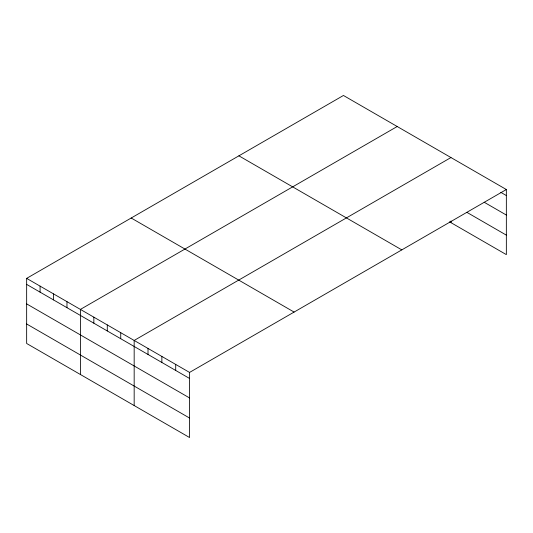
<?xml version="1.0" encoding="UTF-8"?>
<svg xmlns="http://www.w3.org/2000/svg" width="533" height="533" viewBox="0 0 533 533"><rect width="100%" height="100%" fill="white"/><g stroke="black" fill="none" stroke-linecap="round" stroke-linejoin="round"><path stroke-width="0.8" d="M449.546 221.835L506.35 254.627L506.35 189.528L343.445 95.474L26.65 278.373L26.65 343.472L189.555 437.526L189.555 372.427L26.65 278.373M397.198 126.514L80.41 309.406L80.41 374.512M450.958 157.548L134.169 340.447L134.169 405.546M189.555 372.427L506.35 189.528M500.813 192.353L506.35 195.551M484.197 202.254L506.35 215.046M466.888 212.347L506.35 235.133M238.897 155.829L401.809 249.884M131.191 218.017L294.103 312.072M26.65 284.395L189.555 378.45M26.65 303.89L189.555 397.944M26.65 323.977L189.555 418.032M450.958 221.028L450.958 222.647M175.71 364.432L175.71 370.455M161.865 356.437L161.865 362.46M148.014 348.442L148.014 354.465M120.731 332.685L120.731 338.708M107.286 324.93L107.286 330.953M93.848 317.168L93.848 323.191M66.971 301.651L66.971 307.674M53.527 293.89L53.527 299.912M40.088 286.128L40.088 292.151"/></g></svg>
